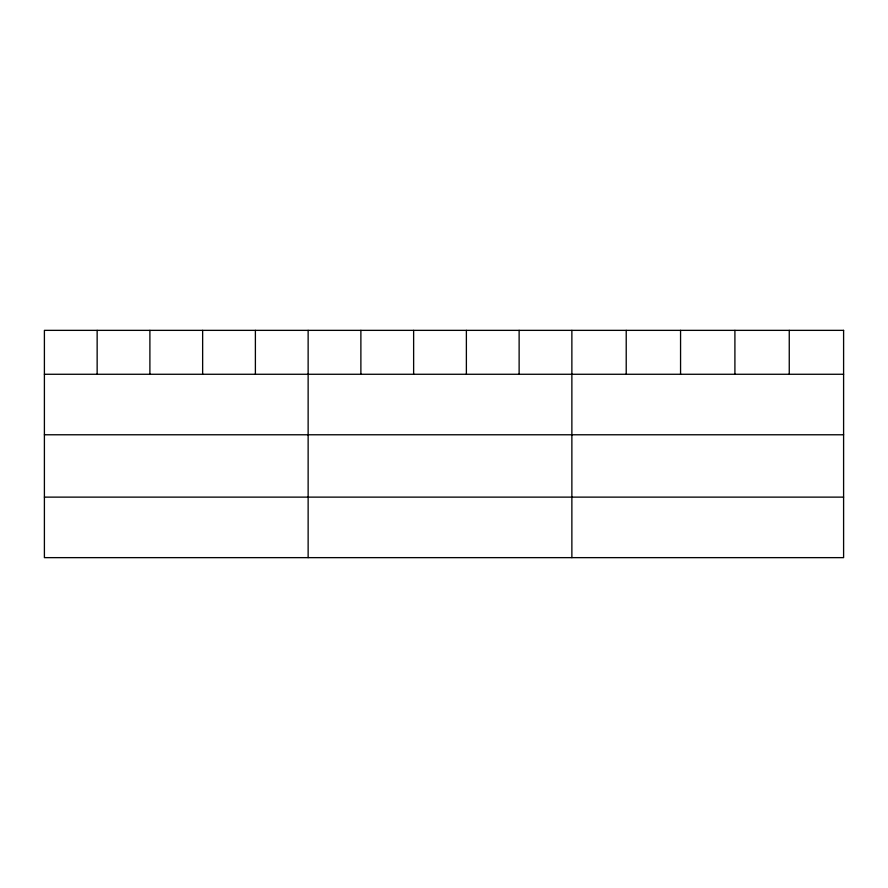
<?xml version="1.0" encoding="UTF-8"?>
<svg xmlns="http://www.w3.org/2000/svg" width="888" height="888" viewBox="0 0 888 888"><rect width="100%" height="100%" fill="white"/><g stroke="black" fill="none" stroke-linecap="round" stroke-linejoin="round"><path stroke-width="1.33" d="M44.4 374.27L843.6 374.27M44.4 434.776L843.6 434.776M44.4 497.125L843.6 497.125M789.254 330.358L789.254 374.27M734.909 330.358L734.909 374.27M680.563 330.358L680.563 374.27M626.218 330.358L626.218 374.27M571.872 330.358L571.872 557.642M519.125 330.358L519.125 374.27M466.378 330.358L466.378 374.27M413.63 330.358L413.63 374.27M360.883 330.358L360.883 374.27M308.136 330.358L308.136 557.642M255.389 330.358L255.389 374.27M202.642 330.358L202.642 374.27M149.894 330.358L149.894 374.27M97.147 330.358L97.147 374.27M843.6 330.358L44.4 330.358L44.4 557.642L843.6 557.642L843.6 330.358"/></g></svg>
